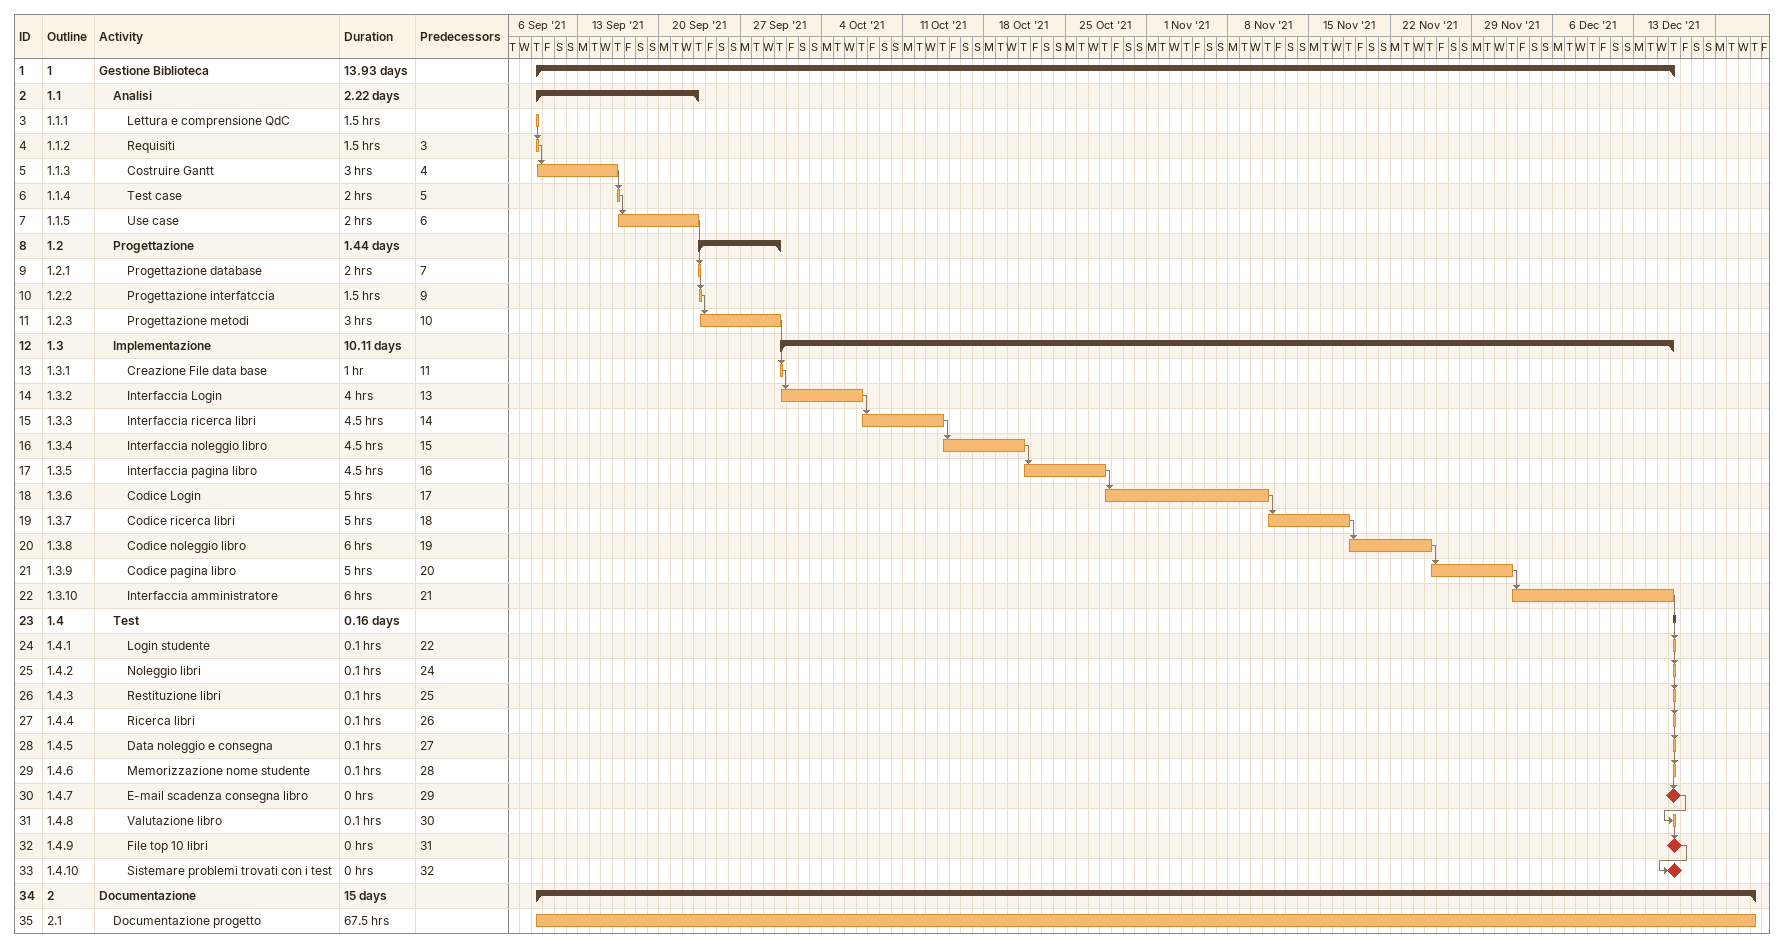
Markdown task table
| ID | WBS | Task | Duration | Start | Finish | Predecessors |
|---|---|---|---|---|---|---|
| 1 | 1 | **Gestione Biblioteca** | 13.93d | 2021-09-09 | 2021-12-16 |  |
| 2 | 1.1 | **Analisi** | 2.22d | 2021-09-09 | 2021-09-23 |  |
| 3 | 1.1.1 | Lettura e comprensione QdC | 1.5h | 2021-09-09 | 2021-09-09 |  |
| 4 | 1.1.2 | Requisiti | 1.5h | 2021-09-09 | 2021-09-09 | 3 |
| 5 | 1.1.3 | Costruire Gantt | 3h | 2021-09-09 | 2021-09-16 | 4 |
| 6 | 1.1.4 | Test case | 2h | 2021-09-16 | 2021-09-16 | 5 |
| 7 | 1.1.5 | Use case | 2h | 2021-09-16 | 2021-09-23 | 6 |
| 8 | 1.2 | **Progettazione** | 1.44d | 2021-09-23 | 2021-09-30 |  |
| 9 | 1.2.1 | Progettazione database | 2h | 2021-09-23 | 2021-09-23 | 7 |
| 10 | 1.2.2 | Progettazione interfatccia | 1.5h | 2021-09-23 | 2021-09-23 | 9 |
| 11 | 1.2.3 | Progettazione metodi | 3h | 2021-09-23 | 2021-09-30 | 10 |
| 12 | 1.3 | **Implementazione** | 10.11d | 2021-09-30 | 2021-12-16 |  |
| 13 | 1.3.1 | Creazione File data base | 1h | 2021-09-30 | 2021-09-30 | 11 |
| 14 | 1.3.2 | Interfaccia Login | 4h | 2021-09-30 | 2021-10-07 | 13 |
| 15 | 1.3.3 | Interfaccia ricerca libri | 4.5h | 2021-10-07 | 2021-10-14 | 14 |
| 16 | 1.3.4 | Interfaccia noleggio libro | 4.5h | 2021-10-14 | 2021-10-21 | 15 |
| 17 | 1.3.5 | Interfaccia pagina libro | 4.5h | 2021-10-21 | 2021-10-28 | 16 |
| 18 | 1.3.6 | Codice Login | 5h | 2021-10-28 | 2021-11-11 | 17 |
| 19 | 1.3.7 | Codice ricerca libri | 5h | 2021-11-11 | 2021-11-18 | 18 |
| 20 | 1.3.8 | Codice noleggio libro | 6h | 2021-11-18 | 2021-11-25 | 19 |
| 21 | 1.3.9 | Codice pagina libro | 5h | 2021-11-25 | 2021-12-02 | 20 |
| 22 | 1.3.10 | Interfaccia amministratore | 6h | 2021-12-02 | 2021-12-16 | 21 |
| 23 | 1.4 | **Test** | 0.16d | 2021-12-16 | 2021-12-16 |  |
| 24 | 1.4.1 | Login studente | 0.1h | 2021-12-16 | 2021-12-16 | 22 |
| 25 | 1.4.2 | Noleggio libri | 0.1h | 2021-12-16 | 2021-12-16 | 24 |
| 26 | 1.4.3 | Restituzione libri | 0.1h | 2021-12-16 | 2021-12-16 | 25 |
| 27 | 1.4.4 | Ricerca libri | 0.1h | 2021-12-16 | 2021-12-16 | 26 |
| 28 | 1.4.5 | Data noleggio e consegna | 0.1h | 2021-12-16 | 2021-12-16 | 27 |
| 29 | 1.4.6 | Memorizzazione nome studente | 0.1h | 2021-12-16 | 2021-12-16 | 28 |
| 30 | 1.4.7 | E-mail scadenza consegna libro | 0h | 2021-12-16 | 2021-12-16 | 29 |
| 31 | 1.4.8 | Valutazione libro | 0.1h | 2021-12-16 | 2021-12-16 | 30 |
| 32 | 1.4.9 | File top 10 libri | 0h | 2021-12-16 | 2021-12-16 | 31 |
| 33 | 1.4.10 | Sistemare problemi trovati con i test | 0h | 2021-12-16 | 2021-12-16 | 32 |
| 34 | 2 | **Documentazione** | 15d | 2021-09-09 | 2021-12-23 |  |
| 35 | 2.1 | Documentazione progetto | 67.5h | 2021-09-09 | 2021-12-23 |  |
